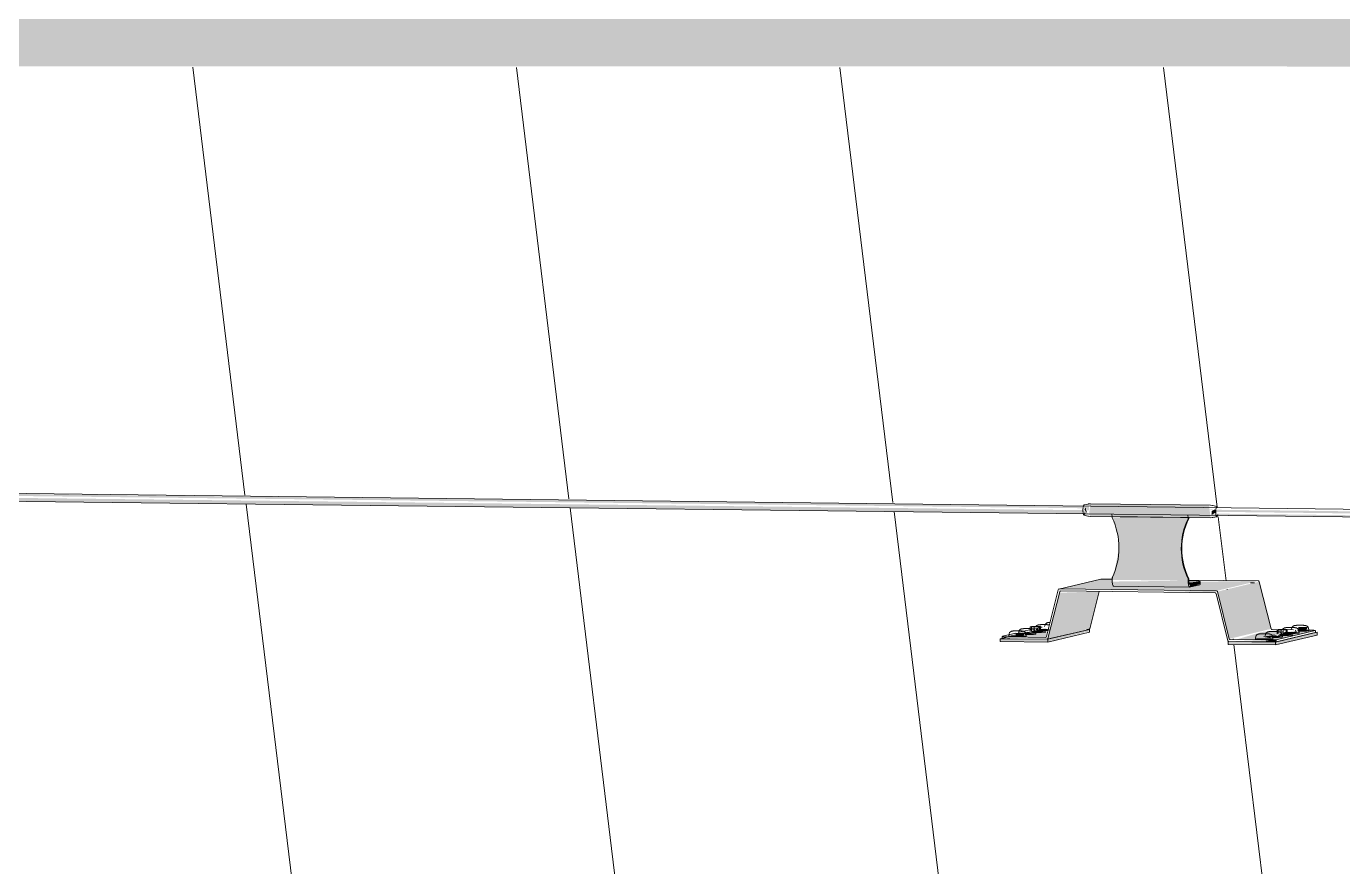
# Model space of a CAD drawing. Header units: millimetres. Extents: x -2361666 to -2009843, y -375 to 29863.
# Drawn here: x -2179698 to -2178344, y 10678 to 11543 of the extents above; entities that cross this region are included whole.
import ezdxf

# ---------------------------------------------------------------- set-up
doc = ezdxf.new("R2010")
doc.units = ezdxf.units.MM
for name, color, linetype, lineweight in [('A-ROOF-PATT', 132, 'Continuous', 5), ('Q-SPCQ', 91, 'Continuous', 5), ('S-BEAM', 12, 'Continuous', 5)]:
    doc.layers.add(name, color=color, linetype=linetype, lineweight=lineweight)

# ---------------------------------------------------------------- blocks, each defined once
blk = doc.blocks.new('Static Line_Sayfa_Metal Deck_Pan Mount - Up to 15 _ pitch - Max 2 Users-1848369-SOUTH EAST - PART A')
at = {"layer": 'Q-SPCQ'}
h = blk.add_hatch(color=256, dxfattribs=at)
h.paths.add_polyline_path([(-908882.2, 10685.5), (-908882.2, 10689.7), (-910885.1, 10711.3), (-910882.8, 10712.3), (-910878.4, 10709.4), (-910878.4, 10709.2), (-909324.2, 10690.7)])
h.paths.add_polyline_path([(-911008.9, 10710.7), (-911008.9, 10714.9), (-916520.5, 10778.1), (-916518.2, 10779.1), (-916513.8, 10776.4), (-916513.8, 10776), (-911014.9, 10713), (-911015.1, 10713.4), (-911011.1, 10711.8), (-911011.1, 10710.7)])
h.paths.add_polyline_path([(-916644.3, 10777.5), (-916644.3, 10781.8), (-922155.8, 10844.9), (-922153.5, 10845.9), (-922149.2, 10843.3), (-922149.2, 10842.8), (-916650.1, 10779.6), (-916650.5, 10780.2), (-916646.5, 10778.6), (-916646.5, 10777.6)])
h.paths.add_polyline_path([(-922279.7, 10844.4), (-922279.7, 10848.6), (-927791.2, 10911.8), (-927788.9, 10912.8), (-927784.5, 10910.2), (-927784.5, 10909.7), (-922285.5, 10846.5), (-922285.9, 10847), (-922281.9, 10845.5), (-922281.9, 10844.4)])
h.paths.add_polyline_path([(-927915, 10911.2), (-927915, 10915.4), (-933426.6, 10978.6), (-933424.3, 10979.6), (-933419.9, 10977.2), (-933419.9, 10976.5), (-927920.9, 10913.3), (-927921.2, 10913.9), (-927917.2, 10912.3), (-927917.2, 10911.2)])
h.paths.add_polyline_path([(-933550.4, 10978.1), (-933550.4, 10982.3), (-939061.9, 11045.5), (-939059.7, 11046.4), (-939055.3, 11044.1), (-939055.3, 11043.3), (-933556.2, 10980.2), (-933556.6, 10980.7), (-933552.6, 10979.1), (-933552.6, 10978.1)])
h.paths.add_polyline_path([(-939185.8, 11044.9), (-939185.8, 11049.1), (-944697.3, 11112.3), (-944695, 11113.3), (-944690.6, 11111), (-944690.6, 11110.2), (-939191.6, 11047), (-939191.3, 11047.6), (-939188, 11045.7), (-939188, 11044.9)])
h.paths.add_polyline_path([(-944821.2, 11111.7), (-944821.2, 11115.9), (-950332.7, 11179), (-950330.4, 11180.1), (-950326, 11178), (-950326, 11177), (-944827, 11113.8), (-944826, 11114.5), (-944823.4, 11112.6), (-944822.2, 11111.7)])
h.paths.add_polyline_path([(-950456.5, 11178.6), (-950456.5, 11182.8), (-955961.4, 11245.9), (-955961.4, 11243.9), (-950462.4, 11180.7), (-950460.7, 11181.4), (-950458.7, 11179.5), (-950457.6, 11178.6)])
h = blk.add_hatch(color=256, dxfattribs=at)
h.paths.add_polyline_path([(-908882.2, 10681.7), (-908882.2, 10685.5), (-910878.4, 10707), (-910880.7, 10706.3), (-910882.8, 10708.2), (-910883.9, 10705.4), (-909324.2, 10687)])
h.paths.add_polyline_path([(-911008.7, 10706.9), (-911012, 10708.8), (-911015.1, 10710.8), (-916513.8, 10773.7), (-916514.8, 10773.3), (-916518.2, 10775), (-916519.2, 10772.3), (-911008.9, 10706.9)])
h.paths.add_polyline_path([(-916644.1, 10773.8), (-916647.3, 10775.6), (-916650.7, 10777.6), (-922149.2, 10840.5), (-922150.2, 10840.1), (-922153.5, 10841.9), (-922154.6, 10839.1), (-916644.3, 10773.8)])
h.paths.add_polyline_path([(-922279.5, 10840.6), (-922282.7, 10842.5), (-922285.9, 10844.5), (-927784.5, 10907.7), (-927785.5, 10906.9), (-927788.9, 10908.7), (-927790, 10906), (-922279.7, 10840.6)])
h.paths.add_polyline_path([(-927914.9, 10907.4), (-927918.1, 10909.3), (-927921.2, 10911.3), (-933419.9, 10974.5), (-933420.9, 10973.8), (-933424.3, 10975.5), (-933425.4, 10972.8), (-927915.1, 10907.4)])
h.paths.add_polyline_path([(-933550.2, 10974.3), (-933553.5, 10976.1), (-933556.6, 10978.1), (-939055.3, 11041.4), (-939056.3, 11040.6), (-939059.7, 11042.4), (-939060.7, 11039.6), (-933550.4, 10974.3)])
h.paths.add_polyline_path([(-939185.6, 11041.1), (-939188.8, 11043), (-939192, 11045), (-944690.6, 11108.2), (-944691.7, 11107.4), (-944695, 11109.2), (-944696.1, 11106.5), (-939185.8, 11041.1)])
h.paths.add_polyline_path([(-944821, 11108), (-944824.3, 11110), (-944827.4, 11111.8), (-950326, 11175.1), (-950327, 11174.3), (-950330.4, 11176.1), (-950331.5, 11173.3), (-944821.2, 11108)])
h.paths.add_polyline_path([(-950456.4, 11174.8), (-950459.6, 11176.7), (-950462.7, 11178.6), (-955961.4, 11241.9), (-955962.4, 11241.1), (-955965.8, 11242.9), (-955966.9, 11240.1), (-950456.5, 11174.8)])
for points in [[(-939188, 11041.7), (-939189.3, 11047.8), (-939190.7, 11045.7), (-939188.3, 11042.2)], [(-939060.7, 11037.1), (-939061.9, 11046.1), (-939061.9, 11050.1), (-939184.6, 11051.6), (-939185.7, 11041.3), (-939184.6, 11038.6), (-939083.9, 11037.4)], [(-939059.7, 11040.2), (-939055.3, 11042.6), (-939056, 11046), (-939059.7, 11044.2), (-939059.7, 11040.6)], [(-939083.9, 10972.4), (-939089.3, 10990.3), (-939090.9, 11006.2), (-939089.2, 11021.3), (-939083.9, 11037.5), (-939161.8, 11037.5), (-939156.7, 11021.3), (-939155, 11006.2), (-939160.1, 10979.6), (-939162.1, 10973.3), (-939118.6, 10972.8)], [(-939083.9, 11037.5), (-939084.1, 11038.5), (-939083.9, 11037.5)], [(-939054.6, 10961.9), (-939011.6, 10972.2), (-939071.8, 10971.3), (-939071.8, 10968.3), (-939082.4, 10967.5), (-939083.9, 10965.9), (-939161.7, 10969), (-939162.1, 10973.9), (-939173.5, 10974.1), (-939216.5, 10963.9), (-939071.8, 10962.2)], [(-939228.2, 10912.8), (-939185.2, 10923), (-939175.5, 10961.4), (-939216.3, 10960), (-939225.8, 10922.3)], [(-939082.8, 10965.9), (-939083.9, 10972.3), (-939083.9, 10972.4), (-939162, 10971.5), (-939160.6, 10966.9), (-939083.9, 10965.9)], [(-939082.4, 10968.8), (-939071.8, 10971.3), (-939083.9, 10970.6), (-939083.5, 10968.8)], [(-939082.4, 10965.8), (-939071.8, 10968.8), (-939071.8, 10971.3), (-939082.4, 10968.8), (-939082.4, 10965.9)], [(-939041.5, 10912.6), (-938998.5, 10922.8), (-939010.7, 10971.4), (-939053.7, 10961.2)], [(-939243, 10918.5), (-939241.8, 10921.3), (-939248.2, 10919.5)], [(-939239.6, 10920.3), (-939236.9, 10924.8), (-939241.1, 10922.9), (-939240.2, 10921.4)], [(-939228.4, 10909.1), (-939185.4, 10920.3), (-939186.6, 10922), (-939228.4, 10912.1)], [(-939227.7, 10923), (-939228.2, 10924.9), (-939228.2, 10923.1)], [(-938985.7, 10917.3), (-938985.4, 10921.8), (-938987.2, 10919.9)], [(-938971.9, 10919.6), (-938973.3, 10922.1), (-938974.4, 10920.1), (-938972.7, 10919.8)], [(-938970.6, 10921.8), (-938962, 10922.1), (-938960.8, 10924.7), (-938970.4, 10924.7), (-938970.6, 10921.8)], [(-939261.4, 10916.1), (-939252.9, 10916.2), (-939251.6, 10919), (-939261.2, 10918.4), (-939261.4, 10916.4)], [(-938998.9, 10913.2), (-938998.5, 10915.9), (-939007.4, 10914.8)], [(-938994, 10909.3), (-938991.9, 10911.8), (-939003.8, 10910.6), (-939003.8, 10909.4), (-938997.5, 10909.3)], [(-938994, 10906.3), (-938951, 10916.5), (-938951, 10919.5), (-938994, 10909.3)], [(-938989.1, 10915.5), (-938987.8, 10918.3), (-938991.9, 10916.1)]]:
    blk.add_hatch(color=256, dxfattribs=at).paths.add_polyline_path(points)
h = blk.add_hatch(color=256, dxfattribs=at)
h.paths.add_polyline_path([(-939054.3, 11038.3), (-939053.9, 11039.6), (-939060.7, 11038.4)])
h.paths.add_polyline_path([(-939185.1, 11039.9), (-939185.8, 11041.1), (-939185.8, 11039.9)])
h.paths.add_polyline_path([(-939053.8, 11047.5), (-939054.3, 11048.8), (-939054.3, 11047.5)])
h.paths.add_polyline_path([(-939185.4, 11049.1), (-939185.8, 11050.3), (-939185.8, 11049.1)])
h = blk.add_hatch(color=256, dxfattribs=at)
h.paths.add_polyline_path([(-939003.8, 10909.4), (-939003.8, 10911.4), (-939041.5, 10909.9)])
h.paths.add_polyline_path([(-939043, 10910.6), (-939041.5, 10912.6), (-939043.5, 10912.6)])
h.paths.add_polyline_path([(-939229.1, 10912.1), (-939230.7, 10914.1), (-939229.7, 10912.1)])
h.paths.add_polyline_path([(-939056.2, 10960), (-939054.6, 10961.9), (-939118.6, 10960.7)])
h = blk.add_hatch(color=256, dxfattribs=at)
h.paths.add_polyline_path([(-939230.7, 10914.1), (-939229.7, 10914.8), (-939229.7, 10923.4), (-939238.1, 10922.9), (-939240.2, 10921.4), (-939242.6, 10922.9), (-939251.7, 10918.7), (-939252.9, 10916.2), (-939261.4, 10916.4), (-939261.4, 10918.4), (-939267.4, 10915), (-939236.3, 10914.2)])
h.paths.add_polyline_path([(-939243, 10918.5), (-939251.4, 10920.1), (-939242.2, 10920.3)])
h = blk.add_hatch(color=256, dxfattribs=at)
h.paths.add_polyline_path([(-938991.9, 10911.8), (-938953.1, 10921), (-938984.1, 10919.9), (-938985.7, 10917.3), (-938988.3, 10921.7), (-939007.4, 10919.7), (-939034.6, 10911.8), (-938997.5, 10911.8)])
h.paths.add_polyline_path([(-938998.9, 10913.2), (-939007.4, 10914.8), (-938998.5, 10914.2)])
h.paths.add_polyline_path([(-938989.1, 10915.5), (-938991.9, 10917.8), (-938988.3, 10917.2)])
h = blk.add_hatch(color=256, dxfattribs=at)
h.paths.add_polyline_path([(-938994, 10906.3), (-938994, 10909.3), (-939042.8, 10909.3), (-939042.8, 10906.9), (-938998.5, 10906.4)])
h.paths.add_polyline_path([(-939228.4, 10909.1), (-939228.4, 10912.1), (-939277.2, 10912.1), (-939277.2, 10909.7)])
h = blk.add_hatch(color=256, dxfattribs=at)
h.paths.add_polyline_path([(-939230.7, 10914.1), (-939275.1, 10913.2), (-939275.1, 10912.6), (-939236.3, 10914.2)])
h.paths.add_polyline_path([(-939228.4, 10912.1), (-939229.2, 10914.2), (-939229.1, 10912.1)])
for p, q in [((-908882.2, 10689.7), (-956029.7, 11248.9)), ((-956029.8, 11240.9), (-908882.2, 10681.7)), ((-939186.8, 11051.3), (-939191, 11050.4)), ((-939060.7, 11050.1), (-939184.5, 11051.6)), ((-939054.2, 11048.8), (-939058.4, 11049.8)), ((-939191.1, 11040), (-939187, 11038.9)), ((-939184.7, 11038.6), (-939060.8, 11037.1)), ((-939162.1, 11038.4), (-939162.3, 11040.4)), ((-939162.1, 11037.3), (-939162.1, 11038.4)), ((-939083.9, 11037.5), (-939162.1, 11038.4)), ((-939084.2, 11039.5), (-939083.9, 11037.5)), ((-939083.9, 11037.5), (-939083.9, 11036.3)), ((-939083.9, 11036.3), (-939083.3, 11036.5)), ((-939083.3, 11036.5), (-939083.3, 11037.7)), ((-939058.5, 11037.4), (-939054.3, 11038.3)), ((-939173.8, 10974), (-939216.8, 10963.8)), ((-939173.5, 10974.1), (-939161.9, 10973.9)), ((-939162.1, 10975.3), (-939161.4, 10975.5)), ((-939162.1, 10973.3), (-939162.1, 10975.3)), ((-939083.3, 10974.6), (-939083.9, 10974.4)), ((-939083.9, 10974.4), (-939083.9, 10972.4)), ((-939083.3, 10972.6), (-939083.3, 10974.6)), ((-939217.5, 10963.1), (-939229.7, 10914.8)), ((-939228.2, 10912.8), (-939216, 10961.1)), ((-939054.6, 10961.9), (-939216.5, 10963.9)), ((-939215, 10961.9), (-939056.2, 10960)), ((-939175.5, 10961.4), (-939185.2, 10923)), ((-939160.6, 10966.7), (-939082.5, 10965.8)), ((-939084.1, 10973), (-939011.6, 10972.2)), ((-939071.8, 10971.3), (-939082.4, 10968.8)), ((-939082.4, 10965.8), (-939071.8, 10968.3)), ((-939071.4, 10968.5), (-939071.4, 10971.5)), ((-939041.5, 10912.6), (-939053.7, 10961.2)), ((-939015.7, 10970.2), (-939019.6, 10970.3)), ((-939010.7, 10971.4), (-938998.5, 10922.8)), ((-939055.2, 10959.2), (-939043, 10910.6)), ((-939258.7, 10919), (-939241.3, 10923.2)), ((-939245.1, 10925.2), (-939246.4, 10924.9)), ((-939246.4, 10924.9), (-939242.2, 10924.7)), ((-939246.4, 10924.9), (-939246.4, 10920.7)), ((-939239.8, 10925.3), (-939245.1, 10925.2)), ((-939245.1, 10925.2), (-939245.1, 10920.9)), ((-939242.4, 10919.8), (-939239.8, 10919.9)), ((-939242.2, 10924.7), (-939236.9, 10924.8)), ((-939242.2, 10921.2), (-939242.2, 10924.7)), ((-939235.7, 10925.1), (-939239.8, 10925.3)), ((-939239.8, 10919.9), (-939235.7, 10919.7)), ((-939236.9, 10924.8), (-939235.7, 10925.1)), ((-939236.9, 10924.8), (-939236.9, 10920.3)), ((-939235.7, 10925.1), (-939235.7, 10920.5)), ((-939230.7, 10919.8), (-939235.7, 10920.5)), ((-939228.9, 10912.1), (-939185.9, 10922.3)), ((-939185.4, 10922.3), (-939228.4, 10912.1)), ((-939188.2, 10922.3), (-939185.4, 10922.3)), ((-939185.4, 10922.3), (-939185.4, 10919.3)), ((-938997.5, 10922.1), (-938975.5, 10921.8)), ((-938991.2, 10922.2), (-938992.4, 10921.9)), ((-938992.4, 10921.9), (-938988.3, 10921.7)), ((-938992.4, 10921.9), (-938992.4, 10917.7)), ((-938991.9, 10911.8), (-938953.1, 10921)), ((-938985.9, 10922.3), (-938991.2, 10922.2)), ((-938991.2, 10922.2), (-938991.2, 10917.9)), ((-938988.3, 10921.7), (-938983, 10921.8)), ((-938988.3, 10918.2), (-938988.3, 10921.7)), ((-938981.8, 10922.1), (-938985.9, 10922.3)), ((-938983, 10921.8), (-938981.8, 10922.1)), ((-938983, 10921.8), (-938983, 10917.2)), ((-938981.8, 10922.1), (-938981.8, 10917.5)), ((-938970.9, 10921.7), (-938960.8, 10921.6)), ((-938969.5, 10918.6), (-938969.5, 10919.9)), ((-938959.7, 10920.9), (-938959.7, 10922.3)), ((-938952.9, 10919.1), (-938952.9, 10921.1)), ((-939277.2, 10912.7), (-939267.4, 10915)), ((-939228.4, 10912.1), (-939277.2, 10912.7)), ((-939277.2, 10912.7), (-939277.2, 10909.7)), ((-939277.2, 10909.7), (-939228.4, 10909.1)), ((-939275.3, 10915.1), (-939275.3, 10913.1)), ((-939275.1, 10915.2), (-939261.2, 10918.4)), ((-939275.1, 10913.2), (-939267.4, 10915)), ((-939268.5, 10916.5), (-939268.5, 10915.2)), ((-939230.7, 10914.1), (-939267.5, 10914.5)), ((-939267.5, 10912.5), (-939229.1, 10912.1)), ((-939250.5, 10915.2), (-939250.5, 10916.5)), ((-939236.9, 10919.4), (-939242.2, 10919.3)), ((-939240.7, 10917.5), (-939240.7, 10918.9)), ((-939235.7, 10919.7), (-939236.9, 10919.4)), ((-939228.4, 10909.1), (-939185.4, 10919.3)), ((-939228.4, 10909.1), (-939228.4, 10912.1)), ((-939042.8, 10909.9), (-939042.8, 10906.9)), ((-938994, 10909.3), (-939042.8, 10909.9)), ((-939042.8, 10906.9), (-938994, 10906.3)), ((-939042.1, 10909.9), (-939003.8, 10909.4)), ((-939003.8, 10911.4), (-939040.6, 10911.8)), ((-939014.6, 10913.5), (-939014.6, 10912.2)), ((-938996.6, 10912.2), (-938996.6, 10913.5)), ((-938994, 10909.3), (-938951, 10919.5)), ((-938994, 10906.3), (-938951, 10916.5)), ((-938994, 10906.3), (-938994, 10909.3)), ((-938991.9, 10909.8), (-938953.1, 10919)), ((-938985.9, 10916.9), (-938988.5, 10916.8)), ((-938988.3, 10916.3), (-938983, 10916.4)), ((-938986.7, 10914.5), (-938986.7, 10915.8)), ((-938981.8, 10916.7), (-938985.9, 10916.9)), ((-938983, 10916.4), (-938981.8, 10916.7)), ((-938976.8, 10916.8), (-938981.8, 10917.5)), ((-938951, 10919.5), (-938951, 10916.5))]:
    blk.add_line(p, q, dxfattribs=at)
at = {"layer": 'Q-SPCQ', "flags": 128}
for points in [[(-939184.5, 11051.6), (-939186.3, 11051.5), (-939186.8, 11051.3)], [(-939060.7, 11050.1), (-939058.9, 11049.9), (-939058.4, 11049.8)], [(-939184.7, 11038.6), (-939186.5, 11038.8), (-939187, 11038.9)], [(-939060.8, 11037.1), (-939059, 11037.3), (-939058.5, 11037.4)], [(-939268.5, 10916.5), (-939267.7, 10919), (-939266.7, 10919.9), (-939266.1, 10920.2), (-939265.7, 10920.4), (-939265.4, 10920.5), (-939265.2, 10920.5), (-939265, 10920.5), (-939264.9, 10920.6), (-939264.7, 10920.6), (-939264.6, 10920.6), (-939264.5, 10920.6), (-939264.3, 10920.6), (-939264.2, 10920.6), (-939264.1, 10920.7), (-939263.9, 10920.7), (-939263.8, 10920.7), (-939263.6, 10920.7), (-939263.5, 10920.7), (-939263.3, 10920.7), (-939263.2, 10920.7), (-939263, 10920.7), (-939262.9, 10920.7), (-939262.7, 10920.7), (-939262.5, 10920.7), (-939262.3, 10920.7), (-939262.1, 10920.8), (-939262, 10920.8), (-939261.8, 10920.8), (-939261.6, 10920.8), (-939261.4, 10920.8), (-939261.2, 10920.8), (-939261, 10920.8), (-939260.8, 10920.8), (-939260.6, 10920.8), (-939260.4, 10920.8), (-939260.2, 10920.8), (-939260, 10920.8), (-939259.8, 10920.8), (-939259.6, 10920.8), (-939259.3, 10920.8), (-939259.1, 10920.8), (-939258.9, 10920.8), (-939258.7, 10920.8), (-939258.5, 10920.8), (-939258.4, 10920.8)], [(-939258.6, 10919), (-939257.8, 10921.3), (-939256.8, 10922.2), (-939256.2, 10922.6), (-939255.8, 10922.7), (-939255.6, 10922.8), (-939255.3, 10922.8), (-939255.2, 10922.9), (-939255, 10922.9), (-939254.9, 10922.9), (-939254.8, 10922.9), (-939254.6, 10923), (-939254.5, 10923), (-939254.4, 10923), (-939254.2, 10923), (-939254.1, 10923), (-939253.9, 10923), (-939253.8, 10923), (-939253.7, 10923), (-939253.5, 10923), (-939253.3, 10923), (-939253.2, 10923.1), (-939253, 10923.1), (-939252.8, 10923.1), (-939252.7, 10923.1), (-939252.5, 10923.1), (-939252.3, 10923.1), (-939252.1, 10923.1), (-939251.9, 10923.1), (-939251.7, 10923.1), (-939251.6, 10923.1), (-939251.4, 10923.1), (-939251.2, 10923.1), (-939251, 10923.1), (-939250.7, 10923.1), (-939250.5, 10923.1), (-939250.3, 10923.1), (-939250.1, 10923.1), (-939249.9, 10923.1), (-939249.7, 10923.1), (-939249.5, 10923.1), (-939249.3, 10923.1), (-939249.1, 10923.1), (-939248.9, 10923.1), (-939248.7, 10923.1), (-939248.5, 10923.1)], [(-939250.5, 10916.5), (-939251.3, 10919), (-939252.3, 10919.9), (-939252.9, 10920.2), (-939253.3, 10920.4), (-939253.6, 10920.5), (-939253.8, 10920.5), (-939254, 10920.5), (-939254.1, 10920.6), (-939254.3, 10920.6), (-939254.4, 10920.6), (-939254.5, 10920.6), (-939254.7, 10920.6), (-939254.8, 10920.6), (-939254.9, 10920.7), (-939255.1, 10920.7), (-939255.2, 10920.7), (-939255.4, 10920.7), (-939255.5, 10920.7), (-939255.7, 10920.7), (-939255.8, 10920.7), (-939256, 10920.7), (-939256.1, 10920.7), (-939256.3, 10920.7), (-939256.5, 10920.7), (-939256.7, 10920.7), (-939256.8, 10920.8), (-939257, 10920.8), (-939257.2, 10920.8), (-939257.4, 10920.8), (-939257.6, 10920.8), (-939257.8, 10920.8), (-939258, 10920.8), (-939258.2, 10920.8), (-939258.4, 10920.8)], [(-939240.7, 10918.9), (-939241.5, 10921.3), (-939242.5, 10922.2), (-939243.1, 10922.6), (-939243.5, 10922.7), (-939243.8, 10922.8), (-939244, 10922.8), (-939244.1, 10922.9), (-939244.3, 10922.9), (-939244.4, 10922.9), (-939244.6, 10922.9), (-939244.7, 10923), (-939244.8, 10923), (-939245, 10923), (-939245.1, 10923), (-939245.2, 10923), (-939245.4, 10923), (-939245.5, 10923), (-939245.7, 10923), (-939245.8, 10923), (-939246, 10923), (-939246.1, 10923.1), (-939246.3, 10923.1), (-939246.5, 10923.1), (-939246.7, 10923.1), (-939246.8, 10923.1), (-939247, 10923.1), (-939247.2, 10923.1), (-939247.4, 10923.1), (-939247.6, 10923.1), (-939247.8, 10923.1), (-939248, 10923.1), (-939248.2, 10923.1), (-939248.4, 10923.1), (-939248.5, 10923.1)], [(-939240.6, 10925.4), (-939239.6, 10926.3), (-939239, 10926.7), (-939238.6, 10926.8), (-939238.3, 10926.9), (-939238.1, 10926.9), (-939238, 10927), (-939237.8, 10927), (-939237.7, 10927), (-939237.5, 10927), (-939237.4, 10927), (-939237.3, 10927.1), (-939237.2, 10927.1), (-939237, 10927.1), (-939236.9, 10927.1), (-939236.7, 10927.1), (-939236.6, 10927.1), (-939236.4, 10927.1), (-939236.3, 10927.1), (-939236.1, 10927.1), (-939236, 10927.1), (-939235.8, 10927.1), (-939235.6, 10927.2), (-939235.5, 10927.2), (-939235.3, 10927.2), (-939235.1, 10927.2), (-939234.9, 10927.2), (-939234.7, 10927.2), (-939234.5, 10927.2), (-939234.3, 10927.2), (-939234.1, 10927.2), (-939233.9, 10927.2), (-939233.7, 10927.2), (-939233.5, 10927.2), (-939233.3, 10927.2), (-939233.1, 10927.2), (-939232.9, 10927.2), (-939232.7, 10927.2), (-939232.5, 10927.2), (-939232.3, 10927.2), (-939232.1, 10927.2), (-939231.9, 10927.2), (-939231.7, 10927.2), (-939231.5, 10927.2), (-939231.3, 10927.2)], [(-939231.6, 10925.3), (-939230.8, 10927.7), (-939229.8, 10928.7), (-939229.2, 10929), (-939228.8, 10929.1), (-939228.5, 10929.2), (-939228.3, 10929.3), (-939228.1, 10929.3), (-939228, 10929.3), (-939227.8, 10929.3), (-939227.7, 10929.4), (-939227.6, 10929.4), (-939227.4, 10929.4), (-939227.3, 10929.4), (-939227.2, 10929.4), (-939227, 10929.4), (-939226.9, 10929.4), (-939226.8, 10929.4), (-939226.6, 10929.4), (-939226.5, 10929.5), (-939226.3, 10929.5), (-939226.1, 10929.5)], [(-939226.8, 10926.9), (-939226.9, 10927), (-939227.1, 10927), (-939227.2, 10927), (-939227.4, 10927), (-939227.5, 10927), (-939227.6, 10927), (-939227.8, 10927.1), (-939227.9, 10927.1), (-939228, 10927.1), (-939228.2, 10927.1), (-939228.3, 10927.1), (-939228.5, 10927.1), (-939228.6, 10927.1), (-939228.8, 10927.1), (-939228.9, 10927.1), (-939229.1, 10927.1), (-939229.3, 10927.2), (-939229.4, 10927.2), (-939229.6, 10927.2), (-939229.8, 10927.2), (-939230, 10927.2), (-939230.2, 10927.2), (-939230.4, 10927.2), (-939230.6, 10927.2), (-939230.8, 10927.2), (-939231, 10927.2), (-939231.2, 10927.2), (-939231.3, 10927.2)], [(-939004.7, 10915.8), (-939003.9, 10918.3), (-939002.9, 10919.2), (-939002.3, 10919.6), (-939001.9, 10919.7), (-939001.6, 10919.8), (-939001.4, 10919.8), (-939001.3, 10919.9), (-939001.1, 10919.9), (-939001, 10919.9), (-939000.8, 10919.9), (-939000.7, 10919.9), (-939000.6, 10920), (-939000.4, 10920), (-939000.3, 10920), (-939000.2, 10920), (-939000, 10920), (-938999.9, 10920), (-938999.7, 10920), (-938999.6, 10920), (-938999.4, 10920), (-938999.3, 10920), (-938999.1, 10920.1), (-938998.9, 10920.1), (-938998.8, 10920.1), (-938998.6, 10920.1), (-938998.4, 10920.1), (-938998.2, 10920.1), (-938998, 10920.1), (-938997.8, 10920.1), (-938997.6, 10920.1), (-938997.4, 10920.1), (-938997.2, 10920.1), (-938997, 10920.1), (-938996.8, 10920.1), (-938996.6, 10920.1), (-938996.4, 10920.1), (-938996.2, 10920.1), (-938996, 10920.1), (-938995.8, 10920.1), (-938995.6, 10920.1), (-938995.4, 10920.1), (-938995.2, 10920.1), (-938995, 10920.1), (-938994.8, 10920.1), (-938994.6, 10920.1)], [(-938986.7, 10915.8), (-938987.6, 10918.3), (-938988.6, 10919.2), (-938989.2, 10919.6), (-938989.6, 10919.7), (-938989.9, 10919.8), (-938990.1, 10919.8), (-938990.2, 10919.9), (-938990.4, 10919.9), (-938990.5, 10919.9), (-938990.7, 10919.9), (-938990.8, 10919.9), (-938990.9, 10920), (-938991, 10920), (-938991.2, 10920), (-938991.3, 10920), (-938991.5, 10920), (-938991.6, 10920), (-938991.8, 10920), (-938991.9, 10920), (-938992.1, 10920), (-938992.2, 10920), (-938992.4, 10920.1), (-938992.6, 10920.1), (-938992.7, 10920.1), (-938992.9, 10920.1), (-938993.1, 10920.1), (-938993.3, 10920.1), (-938993.5, 10920.1), (-938993.7, 10920.1), (-938993.9, 10920.1), (-938994.1, 10920.1), (-938994.3, 10920.1), (-938994.5, 10920.1), (-938994.6, 10920.1)], [(-938986.7, 10922.4), (-938985.7, 10923.3), (-938985.1, 10923.6), (-938984.7, 10923.8), (-938984.4, 10923.9), (-938984.2, 10923.9), (-938984.1, 10923.9), (-938983.9, 10924), (-938983.8, 10924), (-938983.6, 10924), (-938983.5, 10924), (-938983.4, 10924), (-938983.2, 10924.1), (-938983.1, 10924.1), (-938983, 10924.1), (-938982.8, 10924.1), (-938982.7, 10924.1), (-938982.5, 10924.1), (-938982.4, 10924.1), (-938982.2, 10924.1), (-938982.1, 10924.1), (-938981.9, 10924.1), (-938981.7, 10924.1), (-938981.5, 10924.1), (-938981.4, 10924.2), (-938981.2, 10924.2), (-938981, 10924.2), (-938980.8, 10924.2), (-938980.6, 10924.2), (-938980.4, 10924.2), (-938980.2, 10924.2), (-938980, 10924.2), (-938979.8, 10924.2), (-938979.6, 10924.2), (-938979.4, 10924.2), (-938979.2, 10924.2), (-938979, 10924.2), (-938978.8, 10924.2), (-938978.6, 10924.2), (-938978.4, 10924.2), (-938978.2, 10924.2), (-938978, 10924.2), (-938977.8, 10924.2), (-938977.6, 10924.2), (-938977.4, 10924.2)], [(-938977.7, 10922.3), (-938976.9, 10924.7), (-938975.9, 10925.6), (-938975.3, 10926), (-938974.9, 10926.1), (-938974.6, 10926.2), (-938974.4, 10926.2), (-938974.2, 10926.3), (-938974.1, 10926.3), (-938973.9, 10926.3), (-938973.8, 10926.3), (-938973.7, 10926.4), (-938973.5, 10926.4), (-938973.4, 10926.4), (-938973.3, 10926.4), (-938973.1, 10926.4), (-938973, 10926.4), (-938972.8, 10926.4), (-938972.7, 10926.4), (-938972.5, 10926.4), (-938972.4, 10926.5), (-938972.2, 10926.5), (-938972.1, 10926.5), (-938971.9, 10926.5), (-938971.7, 10926.5), (-938971.5, 10926.5), (-938971.4, 10926.5), (-938971.2, 10926.5), (-938971, 10926.5), (-938970.8, 10926.5), (-938970.6, 10926.5), (-938970.4, 10926.5), (-938970.2, 10926.5), (-938970, 10926.5), (-938969.8, 10926.5), (-938969.6, 10926.5), (-938969.4, 10926.5), (-938969.2, 10926.5), (-938969, 10926.5), (-938968.8, 10926.5), (-938968.5, 10926.5), (-938968.3, 10926.5), (-938968.1, 10926.5), (-938967.9, 10926.5), (-938967.7, 10926.5), (-938967.6, 10926.5)], [(-938969.5, 10919.9), (-938970.4, 10922.4), (-938971.4, 10923.3), (-938972, 10923.6), (-938972.4, 10923.8), (-938972.6, 10923.9), (-938972.9, 10923.9), (-938973, 10923.9), (-938973.2, 10924), (-938973.3, 10924), (-938973.4, 10924), (-938973.6, 10924), (-938973.7, 10924), (-938973.8, 10924), (-938974, 10924.1), (-938974.1, 10924.1), (-938974.3, 10924.1), (-938974.4, 10924.1), (-938974.5, 10924.1), (-938974.7, 10924.1), (-938974.9, 10924.1), (-938975, 10924.1), (-938975.2, 10924.1), (-938975.4, 10924.1), (-938975.5, 10924.1), (-938975.7, 10924.2), (-938975.9, 10924.2), (-938976.1, 10924.2), (-938976.3, 10924.2), (-938976.5, 10924.2), (-938976.6, 10924.2), (-938976.8, 10924.2), (-938977, 10924.2), (-938977.2, 10924.2), (-938977.4, 10924.2)], [(-938959.7, 10922.3), (-938960.5, 10924.7), (-938961.5, 10925.6), (-938962.1, 10926), (-938962.5, 10926.1), (-938962.8, 10926.2), (-938963, 10926.2), (-938963.2, 10926.3), (-938963.3, 10926.3), (-938963.5, 10926.3), (-938963.6, 10926.3), (-938963.7, 10926.4), (-938963.9, 10926.4), (-938964, 10926.4), (-938964.1, 10926.4), (-938964.3, 10926.4), (-938964.4, 10926.4), (-938964.6, 10926.4), (-938964.7, 10926.4), (-938964.9, 10926.4), (-938965, 10926.5), (-938965.2, 10926.5), (-938965.3, 10926.5), (-938965.5, 10926.5), (-938965.7, 10926.5), (-938965.9, 10926.5), (-938966.1, 10926.5), (-938966.2, 10926.5), (-938966.4, 10926.5), (-938966.6, 10926.5), (-938966.8, 10926.5), (-938967, 10926.5), (-938967.2, 10926.5), (-938967.4, 10926.5), (-938967.6, 10926.5)], [(-939014.6, 10913.5), (-939013.8, 10916), (-939012.8, 10916.9), (-939012.1, 10917.2), (-939011.7, 10917.4), (-939011.5, 10917.4), (-939011.3, 10917.5), (-939011.1, 10917.5), (-939010.9, 10917.6), (-939010.8, 10917.6), (-939010.7, 10917.6), (-939010.5, 10917.6), (-939010.4, 10917.6), (-939010.3, 10917.6), (-939010.1, 10917.6), (-939010, 10917.7), (-939009.9, 10917.7), (-939009.7, 10917.7), (-939009.6, 10917.7), (-939009.4, 10917.7), (-939009.3, 10917.7), (-939009.1, 10917.7), (-939008.9, 10917.7), (-939008.8, 10917.7), (-939008.6, 10917.7), (-939008.4, 10917.7), (-939008.2, 10917.7), (-939008, 10917.7), (-939007.9, 10917.8), (-939007.7, 10917.8), (-939007.5, 10917.8), (-939007.3, 10917.8), (-939007.1, 10917.8), (-939006.9, 10917.8), (-939006.7, 10917.8), (-939006.5, 10917.8), (-939006.3, 10917.8), (-939006.1, 10917.8), (-939005.8, 10917.8), (-939005.6, 10917.8), (-939005.4, 10917.8), (-939005.2, 10917.8), (-939005, 10917.8), (-939004.8, 10917.8), (-939004.6, 10917.8), (-939004.5, 10917.8)], [(-938996.6, 10913.5), (-938997.4, 10916), (-938998.4, 10916.9), (-938999, 10917.2), (-938999.4, 10917.4), (-938999.7, 10917.4), (-938999.9, 10917.5), (-939000.1, 10917.5), (-939000.2, 10917.6), (-939000.4, 10917.6), (-939000.5, 10917.6), (-939000.6, 10917.6), (-939000.8, 10917.6), (-939000.9, 10917.6), (-939001, 10917.6), (-939001.2, 10917.7), (-939001.3, 10917.7), (-939001.4, 10917.7), (-939001.6, 10917.7), (-939001.7, 10917.7), (-939001.9, 10917.7), (-939002.1, 10917.7), (-939002.2, 10917.7), (-939002.4, 10917.7), (-939002.6, 10917.7), (-939002.8, 10917.7), (-939002.9, 10917.7), (-939003.1, 10917.7), (-939003.3, 10917.8), (-939003.5, 10917.8), (-939003.7, 10917.8), (-939003.9, 10917.8), (-939004.1, 10917.8), (-939004.3, 10917.8), (-939004.5, 10917.8)]]:
    blk.add_lwpolyline(points, dxfattribs=at)
at = {"layer": 'Q-SPCQ'}
for centre, major_axis, ratio, start_param, end_param in [((-939191, 11045.2), (0.06, 5.22), 0.214774, 1.211747, 2.014332), ((-939191, 11045.2), (0.06, 5.22), 0.214774, 0.053611, 1.073145), ((-939191, 11045.2), (0.06, 5.22), 0.214774, 2.148006, 3.195204), ((-939191, 11045.2), (0.06, 5.22), 0.214774, 3.195204, 4.096485), ((-939054.3, 11043.6), (0.06, 5.22), 0.214774, 1.211747, 2.014332), ((-939054.3, 11043.6), (0.06, 5.22), 0.214774, 0.053611, 1.073844), ((-939223.4, 11007), (-16.2, 68.1), 0.975261, 4.01459, 4.932155), ((-939022.6, 11004.6), (-16.2, 68.1), 0.975261, 0.872997, 1.790563), ((-939022, 11004.8), (-16.2, 68.1), 0.975261, 0.872997, 1.790563), ((-939054.3, 11043.6), (0.06, 5.22), 0.214774, 2.148006, 3.193513), ((-939054.3, 11043.6), (0.06, 5.22), 0.214774, 3.195204, 4.097128), ((-939216.5, 10962.9), (-0.231, 0.973), 0.975261, 6.044169, 7.362806), ((-939215, 10960.9), (-0.231, 0.973), 0.975261, 6.044169, 7.362806), ((-939160.6, 10973.7), (0.08, 7), 0.214774, 1.624407, 3.195204), ((-939082.4, 10972.8), (0.08, 7), 0.214774, 1.624407, 3.195204), ((-939082.4, 10972.8), (0.05, 4), 0.214774, 1.624407, 3.195204), ((-939086.4, 10971.5), (-15, 0), 0.052335, 2.924831, 4.495627), ((-939086.4, 10968.5), (-15, 0), 0.052335, 2.924831, 3.18663), ((-939054.6, 10960.9), (-0.231, 0.973), 0.975261, 4.945305, 6.044169), ((-939011.6, 10971.2), (-0.231, 0.973), 0.975261, 4.725532, 6.044169), ((-939056.2, 10959), (-0.231, 0.973), 0.975261, 4.725532, 6.044169), ((-939241.1, 10919.6), (-11, 0), 0.052335, 1.41734, 4.495627), ((-939241.1, 10919.6), (-11, 0), 0.052335, 4.495627, 4.856742), ((-939232.5, 10921.6), (-9, 0), 0.052335, 0.635753, 1.354034), ((-939232.5, 10921.6), (-9, 0), 0.052335, 4.495627, 5.483145), ((-939226.6, 10924.2), (-10, 0), 0.052335, 5.542825, 6.066423), ((-939232.5, 10921.6), (-9, 0), 0.052335, 1.354034, 2.158276), ((-939232.5, 10921.6), (-9, 0), 0.052335, 4.035889, 4.495627), ((-939186.1, 10923.3), (-0.231, 0.973), 0.975261, 2.902576, 4.00144), ((-938997.5, 10923.1), (-0.231, 0.973), 0.975261, 1.583939, 2.902576), ((-938968.7, 10920.9), (-9, 0), 0.052335, 4.495627, 5.025159), ((-938968.7, 10920.9), (-9, 0), 0.052335, 1.354034, 4.495627), ((-938962.9, 10921.1), (-10, 0), 0.052335, 2.924831, 4.495627), ((-939265.3, 10913.1), (-10, 0), 0.052335, 6.066423, 7.113621), ((-939265.3, 10915), (-10, 0), 0.052335, 6.066423, 7.63722), ((-939265.3, 10913.1), (-10, 0), 0.052335, 1.092235, 1.354034), ((-939259.5, 10915.2), (-9, 0), 0.052335, 4.495627, 7.63722), ((-939259.5, 10915.2), (-9, 0), 0.052335, 1.354034, 4.495627), ((-939249.7, 10917.5), (-9, 0), 0.052335, 4.495627, 5.025159), ((-939249.7, 10917.5), (-9, 0), 0.052335, 1.354034, 4.495627), ((-939241.1, 10919.6), (-11, 0), 0.052335, 0.306837, 0.983669), ((-939230.7, 10915.1), (-0.231, 0.973), 0.975261, 2.902576, 4.221213), ((-939229.1, 10913.1), (-0.231, 0.973), 0.975261, 2.902576, 4.221213), ((-939042.1, 10910.9), (-0.231, 0.973), 0.975261, 1.583939, 2.902576), ((-939040.6, 10912.8), (-0.231, 0.973), 0.975261, 1.583939, 2.902576), ((-939005.6, 10912.2), (-9, 0), 0.052335, 4.495627, 7.63722), ((-939005.6, 10912.2), (-9, 0), 0.052335, 1.354034, 4.495627), ((-939001.6, 10911.9), (-10, 0), 0.052335, 1.354034, 2.924831), ((-939001.6, 10909.9), (-10, 0), 0.052335, 1.354034, 2.663031), ((-938995.7, 10914.5), (-9, 0), 0.052335, 4.495627, 5.025159), ((-938995.7, 10914.5), (-9, 0), 0.052335, 1.354034, 4.495627), ((-938987.1, 10916.6), (-11, 0), 0.052335, 0.306837, 0.983669), ((-938987.1, 10916.6), (-11, 0), 0.052335, 1.41734, 4.495627), ((-938987.1, 10916.6), (-11, 0), 0.052335, 4.495627, 4.856742), ((-938978.5, 10918.6), (-9, 0), 0.052335, 0.635753, 1.354034), ((-938978.5, 10918.6), (-9, 0), 0.052335, 4.495627, 5.483145), ((-938978.5, 10918.6), (-9, 0), 0.052335, 1.354034, 4.495627)]:
    blk.add_ellipse(centre, major_axis=major_axis, ratio=ratio, start_param=start_param, end_param=end_param, dxfattribs=at)
for points in [[(-939242.2, 10920.2), (-939241.3, 10920.3), (-939239.6, 10920.4), (-939237.8, 10920.3), (-939236.9, 10920.3)], [(-939235.7, 10920.5), (-939236.4, 10920.6), (-939237.1, 10920.7), (-939237.7, 10920.7)], [(-939236.9, 10920.3), (-939236.7, 10920.4), (-939236.3, 10920.6), (-939235.9, 10920.6), (-939235.7, 10920.5)], [(-938983, 10917.2), (-938983.9, 10917.3), (-938985.7, 10917.4), (-938987.4, 10917.3), (-938988.3, 10917.2)], [(-938983.8, 10917.7), (-938983.1, 10917.7), (-938982.5, 10917.6), (-938981.8, 10917.5)], [(-938981.8, 10917.5), (-938982, 10917.5), (-938982.4, 10917.5), (-938982.8, 10917.4), (-938983, 10917.2)]]:
    blk.add_open_spline(points, degree=3, dxfattribs=at)
blk = doc.blocks.new('Structural Framing 61 - Structural Framing 1-2879215-SOUTH EAST - PART A')
at = {"layer": 'S-BEAM'}
blk.add_hatch(color=256, dxfattribs=at).paths.add_polyline_path([(-913427.4, 11493.7), (-913427.4, 11646.4), (-914266.4, 11646.4), (-914266.4, 11582.4), (-914416.4, 11582.4), (-914416.4, 11646.4), (-918448.2, 11646.4), (-918448.2, 11582.4), (-918598.2, 11582.4), (-918598.2, 11646.4), (-922668.2, 11646.4), (-922668.2, 11582.4), (-922818.2, 11582.4), (-922818.2, 11646.4), (-926816.1, 11646.4), (-926816.1, 11582.4), (-926966.1, 11582.4), (-926966.1, 11646.4), (-930872.1, 11646.4), (-930872.1, 11582.4), (-931022.1, 11582.4), (-931022.1, 11646.4), (-934972, 11646.4), (-934972, 11582.4), (-935122, 11582.4), (-935122, 11646.4), (-940200.1, 11646.4), (-940200.1, 11582.4), (-940350.1, 11582.4), (-940350.1, 11646.4), (-945463.8, 11646.4), (-945463.8, 11582.4), (-945613.8, 11582.4), (-945613.8, 11646.4), (-950636.6, 11646.4), (-950636.6, 11582.4), (-950786.6, 11582.4), (-950786.6, 11646.4), (-955856.6, 11646.4), (-955856.6, 11582.4), (-956006.6, 11582.4), (-956006.6, 11646.4), (-961111.2, 11646.4), (-961111.2, 11582.4), (-961261.2, 11582.4), (-961261.2, 11646.4), (-966304, 11646.4), (-966304, 11582.4), (-966454, 11582.4), (-966454, 11646.4), (-971385.7, 11646.4), (-971385.7, 11582.4), (-971535.7, 11582.4), (-971535.7, 11646.4), (-972973.1, 11646.4), (-972973.1, 11503.7), (-937164.8, 11501.6), (-913475.9, 11493.7)])

msp = doc.modelspace()

# ---------------------------------------------------------------- hatches: boundary and pattern name
at = {"layer": 'A-ROOF-PATT'}
h = msp.add_hatch(dxfattribs=at)
h.set_pattern_fill('FP_99', color=256, style=0, pattern_type=2)
h.set_pattern_definition([(96.952, (-1239496.12, -226018.12), (-332.99335, 0.00123), [])])
h.paths.add_polyline_path([(-2201031.8, 11308.7), (-2201035.1, 11299.5), (-2201036.1, 11309.5), (-2201033.3, 11309)])
h.paths.add_polyline_path([(-2201027.9, 11306.8), (-2201033.2, 11299.3), (-2201030.6, 11308.1)])
h.paths.add_polyline_path([(-2201024.6, 11303.9), (-2201029.9, 11301.9), (-2201027.9, 11306.8)])
h.paths.add_polyline_path([(-2197096, 11261.8), (-2197085.7, 11262.7), (-2197093.1, 11261.9)])
h.paths.add_polyline_path([(-2196572.1, 11257.3), (-2196561.8, 11258.3), (-2196569, 11257.5)])
h.paths.add_polyline_path([(-2148300.9, 10011.6), (-2148300.9, 10681.7), (-2150303, 10704.2), (-2150302.6, 10703), (-2150325.9, 10703), (-2150331, 10687.1), (-2150332.8, 10671.3), (-2150331, 10655.4), (-2150324.3, 10638.8), (-2150256.6, 10637.2), (-2150298, 10625.8), (-2150417.6, 10625.8), (-2150429.5, 10588.3), (-2150427.2, 10588.1), (-2150429.5, 10584.6), (-2150470.2, 10574.9), (-2150519, 10575.5), (-2150516.9, 10579), (-2150503, 10584.3), (-2150500.9, 10584.8), (-2150468.9, 10591.2), (-2150457.8, 10626.9), (-2150457.8, 10628.9), (-2150458.4, 10629.7), (-2150414.8, 10639.9), (-2150403.7, 10639.9), (-2150398.6, 10656.3), (-2150396.8, 10672), (-2150398.6, 10687.9), (-2150404.1, 10704.2), (-2150432.8, 10705.8), (-2150432.8, 10707), (-2155938.4, 10771), (-2155937.9, 10769.8), (-2155961.2, 10769.8), (-2155966.4, 10753.9), (-2155968.2, 10738.1), (-2155966.4, 10722.2), (-2155959.6, 10705.6), (-2155892, 10704), (-2155933.3, 10692.6), (-2156053, 10692.6), (-2156064.8, 10655.1), (-2156062.6, 10654.9), (-2156064.8, 10651.4), (-2156105.6, 10641.7), (-2156154.4, 10642.3), (-2156152.3, 10645.8), (-2156138.4, 10651.1), (-2156136.2, 10651.6), (-2156104.2, 10658), (-2156093.2, 10693.8), (-2156093.2, 10695.8), (-2156093.7, 10696.5), (-2156050.1, 10706.7), (-2156039, 10706.7), (-2156034, 10723.1), (-2156032.2, 10738.9), (-2156035.4, 10759.4), (-2156039.5, 10771), (-2156068.2, 10772.6), (-2156069.3, 10773.8), (-2161573.8, 10837.8), (-2161573.3, 10836.6), (-2161596.6, 10836.6), (-2161601.8, 10820.7), (-2161603.6, 10804.9), (-2161601.8, 10789), (-2161595, 10772.5), (-2161527.4, 10770.9), (-2161568.7, 10759.5), (-2161688.4, 10759.4), (-2161700.2, 10721.9), (-2161697.9, 10721.8), (-2161700.2, 10718.2), (-2161740.9, 10708.6), (-2161789.8, 10709.2), (-2161787.6, 10712.7), (-2161773.8, 10717.9), (-2161771.6, 10718.5), (-2161739.6, 10724.9), (-2161728.5, 10760.6), (-2161728.6, 10762.6), (-2161729.1, 10763.4), (-2161685.5, 10773.6), (-2161674.4, 10773.6), (-2161669.3, 10789.9), (-2161667.6, 10805.7), (-2161669.3, 10821.6), (-2161674.9, 10837.8), (-2161703.6, 10839.5), (-2161703.6, 10840.7), (-2167209.2, 10904.7), (-2167208.7, 10903.5), (-2167232, 10903.5), (-2167237.2, 10887.6), (-2167238.9, 10871.8), (-2167237.2, 10855.9), (-2167230.4, 10839.3), (-2167162.8, 10837.7), (-2167204.1, 10826.3), (-2167323.8, 10826.3), (-2167335.6, 10788.8), (-2167333.3, 10788.6), (-2167335.6, 10785.1), (-2167376.3, 10775.4), (-2167425.2, 10776), (-2167423, 10779.5), (-2167409.2, 10784.8), (-2167407, 10785.3), (-2167375, 10791.7), (-2167363.9, 10827.4), (-2167363.9, 10829.5), (-2167364.5, 10830.2), (-2167320.9, 10840.4), (-2167309.8, 10840.4), (-2167304.7, 10856.8), (-2167303.3, 10875.9), (-2167304.7, 10888.5), (-2167310.2, 10904.7), (-2167339, 10906.3), (-2167339, 10907.5), (-2172844.5, 10971.5), (-2172844, 10970.3), (-2172867.4, 10970.3), (-2172872.5, 10954.4), (-2172874.3, 10938.6), (-2172872.5, 10922.7), (-2172865.7, 10906.2), (-2172798.1, 10904.6), (-2172839.5, 10893.1), (-2172959.1, 10893.1), (-2172970.9, 10855.6), (-2172968.7, 10855.4), (-2172970.9, 10851.9), (-2173011.7, 10842.2), (-2173060.5, 10842.8), (-2173058.4, 10846.3), (-2173044.5, 10851.6), (-2173042.4, 10852.1), (-2173010.4, 10858.5), (-2172999.3, 10894.3), (-2172999.3, 10896.3), (-2172999.9, 10897), (-2172956.3, 10907.2), (-2172945.2, 10907.2), (-2172940.1, 10923.6), (-2172938.3, 10939.4), (-2172940.1, 10955.3), (-2172945.6, 10971.5), (-2172974.3, 10973.1), (-2172974.3, 10974.3), (-2178479.9, 11038.3), (-2178479.4, 11037.1), (-2178502.7, 11037.1), (-2178507.9, 11021.2), (-2178509.7, 11005.5), (-2178504.8, 10979.6), (-2178501.1, 10973), (-2178433.5, 10971.4), (-2178474.8, 10960), (-2178594.5, 10960), (-2178606.3, 10922.5), (-2178604.1, 10922.3), (-2178606.3, 10918.8), (-2178647.1, 10909.1), (-2178695.9, 10909.7), (-2178693.7, 10913.2), (-2178679.9, 10918.4), (-2178677.7, 10919), (-2178645.7, 10925.4), (-2178634.7, 10961.1), (-2178634.7, 10963.1), (-2178635.2, 10963.9), (-2178591.6, 10974.1), (-2178580.5, 10974.1), (-2178575.5, 10990.4), (-2178573.7, 11006.2), (-2178575.5, 11022.1), (-2178581, 11038.3), (-2178609.7, 11040), (-2178609.7, 11041.2), (-2184115.3, 11105.2), (-2184114.8, 11104), (-2184138.1, 11104), (-2184143.3, 11088.1), (-2184145.1, 11072.3), (-2184143.3, 11056.4), (-2184136.5, 11039.8), (-2184068.9, 11038.2), (-2184110.2, 11026.8), (-2184229.9, 11026.8), (-2184241.7, 10989.3), (-2184239.4, 10989.1), (-2184241.7, 10985.6), (-2184282.4, 10975.9), (-2184331.3, 10976.5), (-2184329.1, 10980), (-2184315.3, 10985.3), (-2184313.1, 10985.8), (-2184281.1, 10992.2), (-2184270, 11028), (-2184270, 11030), (-2184270.6, 11030.7), (-2184227, 11040.9), (-2184215.9, 11040.9), (-2184210.8, 11057.3), (-2184209, 11073.1), (-2184210.8, 11089), (-2184216.4, 11105.2), (-2184245.1, 11106.8), (-2184245.1, 11108), (-2189750.7, 11172), (-2189750.2, 11170.8), (-2189774.1, 11168.8), (-2189778.6, 11154.9), (-2189780.4, 11139.1), (-2189778.6, 11123.2), (-2189771.2, 11106.7), (-2189704.3, 11105.1), (-2189745.6, 11093.6), (-2189865.3, 11093.6), (-2189877.1, 11056.1), (-2189874.8, 11056), (-2189877.1, 11052.4), (-2189917.8, 11042.8), (-2189966.6, 11043.3), (-2189964.5, 11046.8), (-2189950.7, 11052.1), (-2189948.5, 11052.6), (-2189916.5, 11059.1), (-2189905.4, 11094.8), (-2189905.4, 11096.8), (-2189906, 11097.5), (-2189862.4, 11107.7), (-2189851.3, 11107.7), (-2189846.2, 11124.1), (-2189844.4, 11139.9), (-2189846.2, 11155.8), (-2189851.7, 11172), (-2189880.4, 11173.8), (-2189880.5, 11174.9), (-2195386, 11238.9), (-2195385.5, 11237.6), (-2195408.8, 11237.6), (-2195414, 11221.7), (-2195415.1, 11199.8), (-2195414, 11190.1), (-2195407.2, 11173.5), (-2195339.6, 11171.9), (-2195388.2, 11160.6), (-2195500.6, 11160.5), (-2195512.4, 11123), (-2195510.2, 11122.8), (-2195512.4, 11119.3), (-2195553.2, 11109.6), (-2195602, 11110.2), (-2195599.9, 11113.7), (-2195586, 11119), (-2195583.9, 11119.5), (-2195551.8, 11125.9), (-2195540.8, 11161.6), (-2195540.8, 11163.6), (-2195541.3, 11164.4), (-2195497.8, 11174.6), (-2195486.6, 11174.6), (-2195480.6, 11199.8), (-2195479.8, 11206.7), (-2195481.6, 11222.6), (-2195487.1, 11238.9), (-2195515.8, 11240.5), (-2195515.8, 11241.6), (-2195688.5, 11243.7), (-2195841.3, 11244.7), (-2195868.9, 11244.4), (-2201018.8, 11285.5), (-2201018.2, 11241.6), (-2201008.1, 11239.6), (-2201008.1, 11238.9), (-2200791.8, 11236.3), (-2200787.9, 11189.5), (-2200778.7, 11187.2), (-2200778.7, 11183.4), (-2200788.4, 11181.1), (-2200826, 11181.1), (-2200826.9, 11172), (-2200836.1, 11169.8), (-2200963.1, 11169.8), (-2200963.1, 11174.3), (-2201082.2, 11175.7), (-2201082.2, 11175.1), (-2201091.9, 11172.8), (-2201119.5, 11173), (-2201119.5, 11176.1), (-2201243.6, 11175.8), (-2201249.4, 11174.7), (-2201375.2, 11177.7), (-2201375.2, 11182.2), (-2201366, 11184.4), (-2201362.1, 11235.3), (-2201330.9, 11242.7), (-2201146.9, 11242.7), (-2201146.9, 11247.1), (-2201137.3, 11262.7), (-2201044.5, 11307.9), (-2201042.2, 11286.8), (-2201037, 11284.6), (-2201031.5, 11286.8), (-2201024.7, 11289.8), (-2201036.7, 11293.1), (-2201031.8, 11295.4), (-2201029.5, 11297.3), (-2201024.6, 11303.9), (-2201018.8, 11296), (-2200993.7, 11295.5), (-2200950, 11294.8), (-2200845.5, 11294.4), (-2200609.9, 11291.4), (-2200591.2, 11292.3), (-2200417.8, 11290.3), (-2200349.3, 11289.5), (-2200295, 11289.8), (-2200286.9, 11289.2), (-2200203.9, 11288.6), (-2200142.2, 11288.1), (-2199956, 11286.5), (-2199955.8, 11285.6), (-2199911.5, 11286.3), (-2199585.2, 11283.9), (-2196965.4, 11261.7), (-2196919.6, 11261.2), (-2196782.1, 11259.8), (-2196752.2, 11259.9), (-2195509.8, 11250.9), (-2195509.4, 11252.1), (-2195378.7, 11248.2), (-2195378.1, 11248), (-2189874.4, 11184.1), (-2189874, 11185.3), (-2189743.4, 11181.7), (-2189742.8, 11181.2), (-2184239.1, 11117.2), (-2184238.6, 11118.4), (-2184108, 11114.8), (-2184107.4, 11114.4), (-2178603.7, 11050.4), (-2178603.3, 11051.6), (-2178472.7, 11048), (-2178472, 11047.5), (-2172968.3, 10983.5), (-2172967.9, 10984.8), (-2172837.3, 10981.2), (-2172836.6, 10980.7), (-2167332.9, 10916.7), (-2167332.5, 10917.9), (-2167201.9, 10914.3), (-2167201.3, 10913.9), (-2161697.6, 10849.9), (-2161697.1, 10851.1), (-2161566.6, 10847.5), (-2161565.9, 10847), (-2156062.2, 10783), (-2156061.8, 10784.2), (-2155931.2, 10780.7), (-2155930.5, 10780.2), (-2150426.8, 10716.2), (-2150426.4, 10717.4), (-2150295.8, 10713.8), (-2150295.1, 10713.3), (-2148300.9, 10689.7), (-2148300.9, 11195.3), (-2152385.8, 11215.4), (-2152386.6, 11202.2), (-2152846.1, 11202.8), (-2152846.1, 11493.7), (-2189771.2, 11503.7), (-2212391.7, 11502.2), (-2212391.7, 11189.6), (-2148742.9, 10019.7)])
h.paths.add_polyline_path([(-2150212.4, 10587.2), (-2150212.2, 10590.5), (-2150202.6, 10590.5), (-2150203.9, 10587.8), (-2150212.5, 10587.6)])
h.paths.add_polyline_path([(-2150235.8, 10572.1), (-2150284.6, 10572.7), (-2150282.4, 10577.7), (-2150233.7, 10587.7), (-2150192.8, 10585.3), (-2150195, 10581.8), (-2150223.2, 10575.1)])
h.paths.add_polyline_path([(-2150284.8, 10576.4), (-2150295.5, 10627), (-2150252.5, 10637.2), (-2150240.3, 10588.6), (-2150284.6, 10576.7)])
h.paths.add_polyline_path([(-2155847.8, 10654.5), (-2155847.6, 10657.3), (-2155838, 10657.4), (-2155839.2, 10654.6), (-2155847.6, 10654.5)])
h.paths.add_polyline_path([(-2155828.2, 10649.2), (-2155875.7, 10639), (-2155920, 10639.5), (-2155917.8, 10644.5), (-2155869, 10654.6), (-2155828.2, 10652.2)])
h.paths.add_polyline_path([(-2155920.2, 10643.3), (-2155930.9, 10693.8), (-2155887.9, 10704), (-2155875.7, 10655.5), (-2155920, 10643.5)])
h.paths.add_polyline_path([(-2161483.2, 10721.3), (-2161482.9, 10724.2), (-2161473.4, 10724.2), (-2161474.6, 10721.4), (-2161482.9, 10721.3)])
h.paths.add_polyline_path([(-2161463.5, 10716), (-2161511.1, 10705.8), (-2161555.4, 10706.4), (-2161553.1, 10711.3), (-2161504.4, 10721.4), (-2161463.5, 10719)])
h.paths.add_polyline_path([(-2161555.6, 10710.1), (-2161566.3, 10760.7), (-2161523.2, 10770.9), (-2161511.1, 10722.3), (-2161555.4, 10710.4)])
h.paths.add_polyline_path([(-2167118.6, 10788.1), (-2167118.3, 10791), (-2167108.7, 10791), (-2167110, 10788.3), (-2167118.3, 10788.1)])
h.paths.add_polyline_path([(-2167098.9, 10782.8), (-2167146.4, 10772.7), (-2167190.8, 10773.2), (-2167188.5, 10778.2), (-2167139.8, 10788.2), (-2167098.9, 10785.8)])
h.paths.add_polyline_path([(-2167191, 10777), (-2167201.6, 10827.5), (-2167158.6, 10837.7), (-2167146.4, 10789.1), (-2167190.8, 10777.2)])
h.paths.add_polyline_path([(-2172753.9, 10855), (-2172753.7, 10857.9), (-2172744.1, 10857.9), (-2172745.4, 10855.1), (-2172753.7, 10855)])
h.paths.add_polyline_path([(-2172734.3, 10849.7), (-2172781.8, 10839.5), (-2172826.1, 10840), (-2172823.9, 10845), (-2172775.2, 10855.1), (-2172734.3, 10852.7)])
h.paths.add_polyline_path([(-2172826.3, 10843.8), (-2172837, 10894.3), (-2172794, 10904.6), (-2172781.8, 10856), (-2172826.1, 10844)])
h.paths.add_polyline_path([(-2178389.3, 10921.8), (-2178389.1, 10924.7), (-2178379.5, 10924.7), (-2178380.7, 10921.9), (-2178389.1, 10921.8)])
h.paths.add_polyline_path([(-2178369.7, 10916.5), (-2178417.2, 10906.4), (-2178461.5, 10906.9), (-2178459.2, 10911.8), (-2178410.5, 10921.9), (-2178369.7, 10919.5)])
h.paths.add_polyline_path([(-2178461.7, 10910.6), (-2178472.4, 10961.2), (-2178429.4, 10971.4), (-2178417.2, 10922.8), (-2178461.5, 10910.9)])
h.paths.add_polyline_path([(-2184024.7, 10988.6), (-2184024.4, 10991.5), (-2184014.9, 10991.5), (-2184016.1, 10988.8), (-2184024.4, 10988.6)])
h.paths.add_polyline_path([(-2184048.1, 10973.1), (-2184096.9, 10973.7), (-2184094.6, 10978.7), (-2184045.9, 10988.8), (-2184005, 10986.3), (-2184007.2, 10982.8), (-2184035.4, 10976.1)])
h.paths.add_polyline_path([(-2184097.1, 10977.5), (-2184107.8, 11028), (-2184064.7, 11038.2), (-2184052.5, 10989.7), (-2184096.9, 10977.7)])
h.paths.add_polyline_path([(-2189660.1, 11055.5), (-2189659.8, 11058.4), (-2189650.2, 11058.4), (-2189651.5, 11055.6), (-2189659.8, 11055.5)])
h.paths.add_polyline_path([(-2189640.4, 11050.2), (-2189687.9, 11040), (-2189732.3, 11040.6), (-2189730, 11045.5), (-2189681.3, 11055.6), (-2189640.4, 11053.2)])
h.paths.add_polyline_path([(-2189732.5, 11044.3), (-2189743.1, 11094.9), (-2189700.1, 11105.1), (-2189687.9, 11056.5), (-2189732.3, 11044.6)])
h.paths.add_polyline_path([(-2195295.4, 11122.3), (-2195295.2, 11125.2), (-2195285.6, 11125.2), (-2195286.9, 11122.5), (-2195295.2, 11122.3)])
h.paths.add_polyline_path([(-2195275.8, 11117), (-2195323.3, 11106.9), (-2195367.6, 11107.4), (-2195365.4, 11112.4), (-2195316.7, 11122.4), (-2195275.8, 11120)])
h.paths.add_polyline_path([(-2195367.8, 11111.1), (-2195378.5, 11161.7), (-2195335.5, 11171.9), (-2195323.3, 11123.3), (-2195367.6, 11111.4)])
h.paths.add_polyline_path([(-2212671.1, 11162.4), (-2212669.7, 11199.8), (-2212669.7, 11503.7), (-2212713.7, 11503), (-2212672.1, 11162.4)])
h.paths.add_polyline_path([(-2212539.7, 11192.4), (-2212539.7, 11503.7), (-2212629.7, 11503), (-2212629.7, 11194)])
h.paths.add_polyline_path([(-2200926.3, 11287.7), (-2200928.2, 11289.1), (-2200928.2, 11287.9)])
h.paths.add_polyline_path([(-2201038.9, 11299.3), (-2201043.3, 11308.2), (-2201040.4, 11309.2), (-2201038.9, 11299.5)])
h.paths.add_polyline_path([(-2201037, 11299.5), (-2201038.9, 11309.3), (-2201036.1, 11309.5), (-2201036.3, 11306.8)])

# ---------------------------------------------------------------- block references
at = {"layer": 'Q-SPCQ'}
msp.add_blockref('Static Line_Sayfa_Metal Deck_Pan Mount - Up to 15 _ pitch - Max 2 Users-1848369-SOUTH EAST - PART A', (-1239418.7, 0), dxfattribs=at)
at = {"layer": 'S-BEAM'}
msp.add_blockref('Structural Framing 61 - Structural Framing 1-2879215-SOUTH EAST - PART A', (-1239418.7, 0), dxfattribs=at)

doc.saveas('drawing.dxf')
